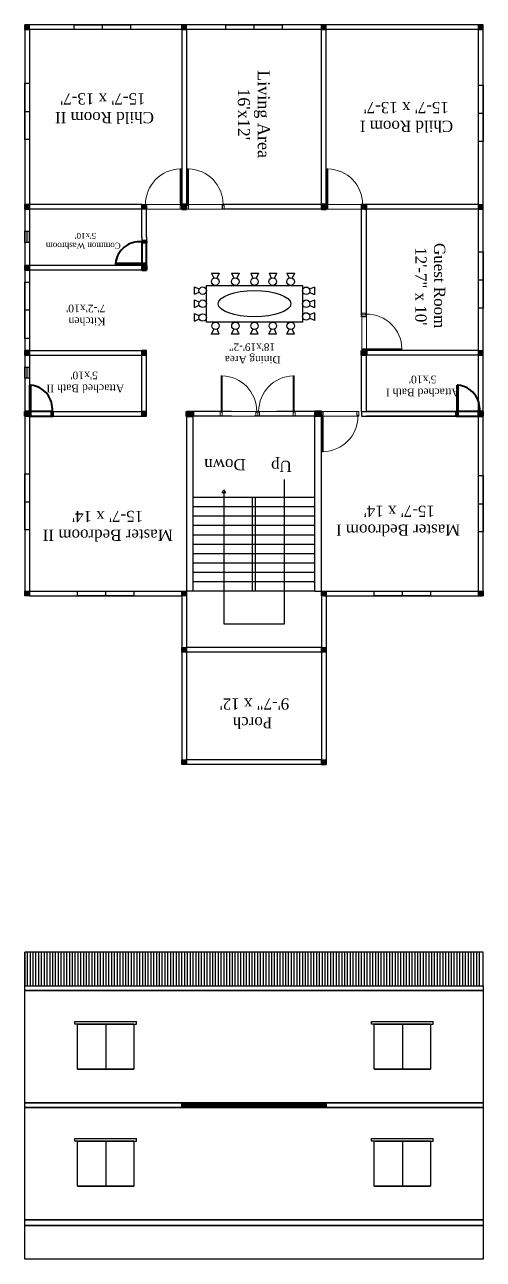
# Model space of a CAD drawing. Header units: inches. Extents: x -79350 to 491628, y -93215 to 155882.
# Drawn here: x 34006 to 34496, y -1808 to -490 of the extents above; entities that cross this region are included whole.
import ezdxf

# ---------------------------------------------------------------- set-up
doc = ezdxf.new("R2010")
doc.units = ezdxf.units.IN
doc.header["$MEASUREMENT"] = 0
doc.layers.get('0').update_dxf_attribs({"lineweight": 30})
for name, color, linetype, lineweight in [('Column', 1, 'Continuous', 30), ('Door window', 250, 'Continuous', 15), ('Letter', 7, 'Continuous', 20)]:
    doc.layers.add(name, color=color, linetype=linetype, lineweight=lineweight)
doc.layers.add('Door', color=7, linetype='Continuous', lineweight=40, true_color=0x763422)
doc.layers.add('Window', color=7, linetype='Continuous', lineweight=30, true_color=0x6b99dd)
for name, color, linetype in [('EL CABLE TRAY', 7, 'Continuous'), ('Furnitures', 30, 'Continuous'), ('Stairs', 7, 'Continuous'), ('Wall', 7, 'Continuous')]:
    doc.layers.add(name, color=color, linetype=linetype)
doc.styles.get("Standard").update_dxf_attribs({"font": 'times.ttf', "height": 12})
pattern_1 = [(225, (39517.92311, -5681.59359), (0.0883883476, -0.0883883476), [])]

# ---------------------------------------------------------------- blocks, each defined once
blk = doc.blocks.new('d1n')
at = {"color": 1}
blk.add_lwpolyline([(-1187.2, 1281.4), (-1192.2, 1281.4), (-1192.2, 1241.4), (-1187.2, 1241.4)], close=True, dxfattribs=at)
at = {"layer": 'Door window', "color": 1}
for points in [[(-1192.2, 1281.4), (-1192.2, 1279.4), (-1188.2, 1279.4), (-1188.2, 1280.4), (-1187.2, 1280.4), (-1187.2, 1281.4), (-1192.2, 1281.4)], [(-1187.2, 1280.4), (-1149.2, 1280.4), (-1149.2, 1279.4), (-1187.2, 1279.4), (-1187.2, 1280.4)], [(-1192.2, 1241.4), (-1192.2, 1243.4), (-1188.2, 1243.4), (-1188.2, 1242.4), (-1187.2, 1242.4), (-1187.2, 1241.4), (-1192.2, 1241.4)]]:
    blk.add_lwpolyline(points, dxfattribs=at)
blk.add_arc((-1187.2, 1280.4), 38, 270, 358.4722, dxfattribs=at)

msp = doc.modelspace()

# ---------------------------------------------------------------- hatches: boundary and pattern name
at = {"layer": 'Column'}
h = msp.add_hatch(dxfattribs=at)
h.set_pattern_fill('ANSI31', color=256, angle=180)
h.set_pattern_definition(pattern_1)
h.paths.add_polyline_path([(34323.5, -1280), (34328.5, -1280), (34328.5, -1275.04), (34323.5, -1275.04)])
h.paths.add_polyline_path([(34179.5, -1275.04), (34174.5, -1275.04), (34174.5, -1280), (34179.5, -1280)])
h.paths.add_polyline_path([(34323.5, -1160), (34328.5, -1160), (34328.5, -1155.04), (34323.5, -1155.04)])
h.paths.add_polyline_path([(34174.5, -1160), (34179.5, -1160), (34179.5, -1155.04), (34174.5, -1155.04)])
h.paths.add_polyline_path([(34323.5, -1100), (34328.5, -1100), (34328.5, -1095.04), (34323.5, -1095.04)])
h.paths.add_polyline_path([(34496.5, -1100), (34496.5, -1095.04), (34491.5, -1095.04), (34491.5, -1100)])
h.paths.add_polyline_path([(34174.5, -1100), (34179.5, -1100), (34179.5, -1095.04), (34174.5, -1095.04)])
h.paths.add_polyline_path([(34006.5, -1100), (34011.5, -1100), (34011.5, -1095.04), (34006.5, -1095.04)])
h.paths.add_polyline_path([(34491.5, -908), (34496.5, -908), (34496.5, -903.04), (34491.5, -903.04)])
h.paths.add_polyline_path([(34316.5, -908), (34323.5, -908), (34323.5, -903), (34316.5, -903)])
h.paths.add_polyline_path([(34136.5, -908), (34136.5, -903), (34131.5, -903), (34131.5, -908)])
h.paths.add_polyline_path([(34179.5, -908.29), (34186.5, -908.29), (34186.5, -903), (34179.5, -903)])
h.paths.add_polyline_path([(34006.5, -908), (34011.5, -908), (34011.5, -903), (34006.5, -903)])
h.paths.add_polyline_path([(34491.5, -687), (34496.5, -687), (34496.5, -682), (34491.5, -682)])
h.paths.add_polyline_path([(34366.5, -687), (34371.5, -687), (34371.5, -682.04), (34366.5, -682.04)])
h.paths.add_polyline_path([(34323.5, -682), (34323.5, -687), (34328.51, -687), (34328.5, -682)])
h.paths.add_polyline_path([(34174.5, -687), (34179.5, -687), (34179.5, -682), (34174.5, -682)])
h.paths.add_polyline_path([(34131.5, -682.04), (34131.5, -687), (34136.5, -687), (34136.5, -682.04)])
h.paths.add_polyline_path([(34136.5, -747), (34131.5, -747), (34131.5, -752), (34136.5, -752)])
h.paths.add_polyline_path([(34131.51, -843), (34136.5, -843), (34136.5, -838), (34131.51, -838)])
h.paths.add_polyline_path([(34006.5, -843), (34011.5, -843), (34011.5, -838), (34006.5, -838)])
h.paths.add_polyline_path([(34006.5, -747), (34006.5, -752), (34011.5, -752), (34011.5, -747)])
h.paths.add_polyline_path([(34011.5, -682), (34006.5, -682), (34006.5, -687), (34011.5, -687)])
h.paths.add_polyline_path([(34496.5, -495), (34496.5, -490), (34491.5, -490), (34491.5, -495)])
h.paths.add_polyline_path([(34323.5, -495), (34328.5, -495), (34328.5, -490), (34323.5, -490)])
h.paths.add_polyline_path([(34179.5, -495), (34179.5, -490), (34174.5, -490), (34174.5, -495)])
h.paths.add_polyline_path([(34006.5, -495), (34011.5, -495), (34011.5, -490), (34006.5, -490)])
h = msp.add_hatch(dxfattribs=at)
h.set_pattern_fill('ANSI31', color=256, angle=180)
h.set_pattern_definition(pattern_1)
h.paths.add_polyline_path([(34491.5, -843), (34496.5, -843), (34496.5, -838), (34491.5, -838)])
h.paths.add_polyline_path([(34371.5, -843), (34371.5, -838), (34366.5, -838), (34366.5, -843)])
at = {"layer": 'EL CABLE TRAY'}
h = msp.add_hatch(dxfattribs=at)
h.set_pattern_fill('GRATE', color=256)
h.paths.add_polyline_path([(34328.5, -1641.5), (34174.5, -1641.5), (34174.5, -1646.5), (34328.5, -1646.5)])

# ---------------------------------------------------------------- linework, layer by layer
for p, q in [((34006.5, -495), (34006.5, -490)), ((34011.5, -490), (34006.5, -490)), ((34006.5, -495), (34006.5, -1095)), ((34491.5, -490), (34011.5, -490)), ((34491.5, -495), (34011.5, -495)), ((34011.5, -495), (34011.5, -1095)), ((34174.5, -495), (34174.5, -682)), ((34179.5, -495), (34179.5, -682)), ((34323.5, -682), (34323.5, -495)), ((34328.5, -682), (34328.5, -495)), ((34491.5, -490), (34496.5, -490)), ((34491.5, -1095), (34491.5, -495)), ((34496.5, -495), (34496.5, -490)), ((34496.5, -1095), (34496.5, -495)), ((34323.5, -682), (34217.49, -682)), ((34491.5, -682), (34366.5, -682)), ((34136.5, -687), (34011.5, -687)), ((34131.5, -717), (34131.5, -687)), ((34136.5, -717), (34136.5, -687)), ((34179.5, -687), (34174.5, -687)), ((34328.51, -687), (34323.5, -687)), ((34491.5, -687), (34366.5, -687)), ((34366.5, -802), (34366.5, -687)), ((34371.5, -802), (34371.5, -687)), ((34131.5, -747), (34011.5, -747)), ((34131.5, -752), (34011.5, -752)), ((34011.5, -838), (34131.5, -838)), ((34011.5, -843), (34131.5, -843)), ((34131.5, -903), (34131.5, -843)), ((34136.5, -903), (34136.5, -838)), ((34366.5, -903), (34366.5, -838)), ((34491.5, -838), (34371.5, -838)), ((34371.5, -903), (34371.5, -838)), ((34491.5, -843), (34371.5, -843)), ((34035.5, -903), (34136.5, -903)), ((34035.5, -903), (34131.5, -903)), ((34035.5, -908), (34136.5, -908)), ((34186.5, -903), (34179.5, -903)), ((34179.5, -908), (34179.5, -1095)), ((34186.5, -951), (34186.5, -903)), ((34316.5, -951), (34316.5, -903)), ((34316.5, -903), (34323.5, -903)), ((34323.5, -908), (34323.62, -908)), ((34323.5, -1095), (34323.5, -908)), ((34366.5, -903), (34468.17, -903)), ((34366.5, -908), (34467.5, -908)), ((34468.17, -903), (34371.5, -903)), ((34467.5, -908), (34371.5, -908)), ((34186.5, -1095), (34186.5, -951)), ((34316.5, -1095), (34316.5, -951)), ((34006.5, -1095), (34006.5, -1100)), ((34011.5, -1100), (34006.5, -1100)), ((34011.5, -1095), (34179.5, -1095)), ((34011.5, -1100), (34174.5, -1100)), ((34174.5, -1100), (34174.5, -1275)), ((34179.5, -1100), (34179.5, -1095)), ((34186.5, -1095), (34179.5, -1095)), ((34179.5, -1100), (34179.5, -1275)), ((34316.5, -1095), (34323.5, -1095)), ((34323.5, -1095), (34491.5, -1095)), ((34323.5, -1100), (34323.5, -1095)), ((34323.5, -1100), (34323.5, -1275)), ((34328.5, -1100), (34491.5, -1100)), ((34328.5, -1100), (34328.5, -1275)), ((34491.5, -1100), (34496.5, -1100)), ((34496.5, -1095), (34496.5, -1100)), ((34323.5, -1155), (34179.5, -1155)), ((34323.5, -1160), (34179.5, -1160)), ((34174.5, -1275), (34174.5, -1280)), ((34323.5, -1275), (34179.5, -1275)), ((34328.5, -1275), (34328.5, -1280)), ((34179.5, -1280), (34174.5, -1280)), ((34323.5, -1280), (34179.5, -1280)), ((34323.5, -1280), (34328.5, -1280))]:
    msp.add_line(p, q)
at = {"color": 30}
for p, q in [((34206.21, -755.4), (34214.35, -755.4)), ((34206.21, -755.4), (34208.51, -760.71)), ((34214.35, -755.4), (34211.82, -760.76)), ((34227.59, -755.4), (34235.73, -755.4)), ((34227.59, -755.4), (34229.89, -760.71)), ((34235.73, -755.4), (34233.2, -760.76)), ((34248.07, -755.4), (34256.2, -755.4)), ((34248.07, -755.4), (34250.36, -760.71)), ((34256.2, -755.4), (34253.67, -760.76)), ((34267.57, -755.4), (34275.71, -755.4)), ((34267.57, -755.4), (34269.87, -760.71)), ((34275.71, -755.4), (34273.18, -760.76)), ((34286.68, -755.4), (34294.81, -755.4)), ((34286.68, -755.4), (34288.97, -760.71)), ((34294.81, -755.4), (34292.28, -760.76)), ((34187.72, -777.93), (34187.72, -769.79)), ((34187.72, -769.79), (34193.07, -772.32)), ((34187.72, -777.93), (34193.02, -775.63)), ((34316.2, -778.43), (34310.84, -775.9)), ((34316.2, -770.29), (34310.9, -772.59)), ((34316.2, -770.29), (34316.2, -778.43)), ((34187.72, -791.89), (34187.72, -783.75)), ((34187.72, -783.75), (34193.07, -786.29)), ((34187.72, -791.89), (34193.02, -789.59)), ((34316.2, -792.24), (34310.84, -789.71)), ((34316.2, -784.11), (34310.9, -786.41)), ((34316.2, -784.11), (34316.2, -792.24)), ((34187.72, -806.57), (34187.72, -798.43)), ((34187.72, -798.43), (34193.07, -800.96)), ((34187.72, -806.57), (34193.02, -804.27)), ((34316.2, -805.8), (34310.84, -803.27)), ((34316.2, -797.67), (34310.9, -799.96)), ((34316.2, -797.67), (34316.2, -805.8)), ((34206.12, -820.6), (34208.65, -815.24)), ((34214.25, -820.6), (34211.95, -815.29)), ((34227.37, -820.6), (34229.9, -815.24)), ((34235.5, -820.6), (34233.21, -815.29)), ((34247.71, -820.6), (34250.24, -815.24)), ((34255.85, -820.6), (34253.55, -815.29)), ((34267.35, -820.6), (34269.88, -815.24)), ((34275.48, -820.6), (34273.19, -815.29)), ((34286.44, -820.55), (34288.97, -815.2)), ((34294.58, -820.55), (34292.28, -815.25)), ((34214.25, -820.6), (34206.12, -820.6)), ((34235.5, -820.6), (34227.37, -820.6)), ((34255.85, -820.6), (34247.71, -820.6)), ((34275.48, -820.6), (34267.35, -820.6)), ((34294.58, -820.55), (34286.44, -820.55))]:
    msp.add_line(p, q, dxfattribs=at)
at = {"color": 200}
for p, q in [((34217.4, -990.03), (34219.4, -986.6)), ((34219.4, -986.6), (34219.4, -986.6)), ((34221.44, -990.03), (34219.4, -986.6)), ((34283.89, -1129.93), (34283.89, -975.76)), ((34316.5, -995), (34186.5, -995)), ((34221.44, -990.03), (34217.4, -990.03)), ((34219.4, -990.03), (34219.4, -1129.93)), ((34250, -1095), (34250, -995)), ((34253, -1095), (34253, -995)), ((34316.5, -1005), (34186.5, -1005)), ((34316.5, -1015), (34186.5, -1015)), ((34316.5, -1025), (34186.5, -1025)), ((34316.5, -1035), (34186.5, -1035)), ((34316.5, -1045), (34186.5, -1045)), ((34316.5, -1055), (34186.5, -1055)), ((34316.5, -1065), (34186.5, -1065)), ((34316.5, -1075), (34186.5, -1075)), ((34316.5, -1085), (34186.5, -1085)), ((34316.5, -1095), (34186.5, -1095)), ((34219.4, -1129.93), (34283.89, -1129.93))]:
    msp.add_line(p, q, dxfattribs=at)
at = {"color": 30}
msp.add_lwpolyline([(34303.2, -807.6), (34200.71, -807.6), (34200.71, -768.4), (34303.2, -768.4)], close=True, dxfattribs=at)
for centre in [(34210.1, -764.39), (34231.48, -764.39), (34251.96, -764.39), (34271.46, -764.39), (34290.57, -764.39), (34196.7, -774.04), (34307.21, -774.18), (34196.7, -788), (34307.21, -788), (34196.7, -802.68), (34307.21, -801.56), (34210.36, -811.61), (34231.61, -811.61), (34251.96, -811.61), (34271.59, -811.61), (34290.69, -811.57)]:
    msp.add_circle(centre, 4.01, dxfattribs=at)
at = {"layer": 'Column'}
for p, q in [((34006.5, -495), (34006.5, -490)), ((34011.5, -490), (34006.5, -490)), ((34006.5, -495), (34011.5, -495)), ((34011.5, -495), (34011.5, -490)), ((34174.5, -495), (34174.5, -490)), ((34179.5, -490), (34174.5, -490)), ((34174.5, -495), (34179.5, -495)), ((34179.5, -495), (34179.5, -490)), ((34323.5, -495), (34323.5, -490)), ((34328.5, -490), (34323.5, -490)), ((34323.5, -495), (34328.5, -495)), ((34328.5, -495), (34328.5, -490)), ((34491.5, -495), (34491.5, -490)), ((34496.5, -490), (34491.5, -490)), ((34491.5, -495), (34496.5, -495)), ((34496.5, -495), (34496.5, -490)), ((34006.5, -687), (34006.5, -682)), ((34011.5, -682), (34006.5, -682)), ((34011.5, -687), (34011.5, -682)), ((34131.5, -687), (34131.5, -682.04)), ((34131.5, -682.04), (34136.5, -682.04)), ((34136.5, -682.04), (34136.5, -687)), ((34174.5, -687), (34174.5, -682)), ((34174.5, -682), (34179.5, -682)), ((34179.5, -687), (34179.5, -682)), ((34323.5, -687), (34323.5, -682)), ((34323.5, -682), (34328.5, -682)), ((34328.5, -682), (34328.51, -687)), ((34366.5, -687), (34366.5, -682.04)), ((34366.5, -682.04), (34371.5, -682.04)), ((34371.5, -682.04), (34371.5, -687)), ((34491.5, -682), (34496.5, -682)), ((34491.5, -687), (34491.5, -682)), ((34496.5, -687), (34496.5, -682)), ((34006.5, -687), (34011.5, -687)), ((34136.5, -687), (34131.5, -687)), ((34179.5, -687), (34174.5, -687)), ((34328.51, -687), (34323.5, -687)), ((34371.5, -687), (34366.5, -687)), ((34491.5, -687), (34496.5, -687)), ((34006.5, -752), (34006.5, -747)), ((34011.5, -747), (34006.5, -747)), ((34011.5, -752), (34011.5, -747)), ((34131.5, -752), (34131.5, -747)), ((34131.5, -747), (34136.5, -747)), ((34136.5, -747), (34136.5, -752)), ((34006.5, -752), (34011.5, -752)), ((34136.5, -752), (34131.5, -752)), ((34006.5, -843), (34006.5, -838)), ((34011.5, -838), (34006.5, -838)), ((34006.5, -843), (34011.5, -843)), ((34011.5, -843), (34011.5, -838)), ((34131.5, -838), (34131.5, -837.95)), ((34131.51, -843), (34131.51, -838)), ((34136.51, -838), (34131.51, -838)), ((34131.51, -843), (34136.51, -843)), ((34136.51, -843), (34136.51, -838)), ((34366.5, -843), (34366.5, -838)), ((34366.5, -838), (34371.5, -838)), ((34371.5, -843), (34366.5, -843)), ((34371.5, -838), (34371.5, -843)), ((34491.5, -843), (34491.5, -838)), ((34491.5, -838), (34496.5, -838)), ((34491.5, -843), (34496.5, -843)), ((34496.5, -843), (34496.5, -838)), ((34006.5, -908), (34006.5, -903)), ((34006.5, -903), (34011.5, -903)), ((34011.5, -908), (34006.5, -908)), ((34011.5, -903), (34011.5, -908)), ((34131.5, -908), (34131.5, -903)), ((34136.5, -903), (34131.5, -903)), ((34131.5, -908), (34136.5, -908)), ((34136.5, -908), (34136.5, -903)), ((34179.5, -908.29), (34179.5, -903)), ((34179.5, -903), (34186.5, -903)), ((34186.5, -908.29), (34179.5, -908.29)), ((34186.5, -903), (34186.5, -908.29)), ((34316.5, -908), (34316.5, -903)), ((34316.5, -903), (34323.5, -903)), ((34323.5, -908), (34316.5, -908)), ((34323.5, -903), (34323.5, -908)), ((34491.5, -908), (34491.5, -903.04)), ((34491.5, -903.04), (34496.5, -903.04)), ((34496.5, -908), (34491.5, -908)), ((34496.5, -903.04), (34496.5, -908)), ((34006.5, -1100), (34006.5, -1095.04)), ((34006.5, -1095.04), (34011.5, -1095.04)), ((34011.5, -1100), (34006.5, -1100)), ((34011.5, -1095.04), (34011.5, -1100)), ((34174.5, -1100), (34174.5, -1095.04)), ((34174.5, -1095.04), (34179.5, -1095.04)), ((34179.5, -1100), (34174.5, -1100)), ((34179.5, -1095.04), (34179.5, -1100)), ((34323.5, -1100), (34323.5, -1095.04)), ((34323.5, -1095.04), (34328.5, -1095.04)), ((34328.5, -1100), (34323.5, -1100)), ((34328.5, -1095.04), (34328.5, -1100)), ((34491.5, -1100), (34491.5, -1095.04)), ((34491.5, -1095.04), (34496.5, -1095.04)), ((34496.5, -1100), (34491.5, -1100)), ((34496.5, -1095.04), (34496.5, -1100)), ((34174.5, -1160), (34174.5, -1155.04)), ((34174.5, -1155.04), (34179.5, -1155.04)), ((34179.5, -1160), (34174.5, -1160)), ((34179.5, -1155.04), (34179.5, -1160)), ((34323.5, -1160), (34323.5, -1155.04)), ((34323.5, -1155.04), (34328.5, -1155.04)), ((34328.5, -1160), (34323.5, -1160)), ((34328.5, -1155.04), (34328.5, -1160)), ((34174.5, -1280), (34174.5, -1275.04)), ((34174.5, -1275.04), (34179.5, -1275.04)), ((34179.5, -1275.04), (34179.5, -1280)), ((34323.5, -1280), (34323.5, -1275.04)), ((34323.5, -1275.04), (34328.5, -1275.04)), ((34328.5, -1275.04), (34328.5, -1280)), ((34179.5, -1280), (34174.5, -1280)), ((34328.5, -1280), (34323.5, -1280))]:
    msp.add_line(p, q, dxfattribs=at)
at = {"layer": 'Door'}
for p, q in [((34174.5, -682), (34174.5, -687)), ((34179.5, -682), (34174.5, -682)), ((34179.5, -687), (34179.5, -682)), ((34328.5, -682), (34323.5, -682)), ((34323.5, -682), (34323.5, -687)), ((34328.5, -682), (34328.51, -687)), ((34174.5, -687), (34179.5, -687)), ((34323.5, -687), (34328.51, -687)), ((34328.51, -687), (34328.51, -687)), ((34136.5, -721), (34131.5, -721)), ((34131.5, -722), (34131.5, -721)), ((34136.5, -721), (34131.5, -721)), ((34131.5, -721), (34131.5, -745)), ((34132.5, -722), (34131.5, -722)), ((34132.5, -723), (34132.5, -722)), ((34136.5, -723), (34132.5, -723)), ((34136.5, -721), (34136.5, -723)), ((34136.5, -745), (34136.5, -721)), ((34131.5, -745), (34103.5, -745)), ((34103.5, -745), (34103.5, -746)), ((34131.5, -746), (34103.5, -746)), ((34131.5, -746), (34131.5, -745)), ((34132.5, -746), (34131.5, -746)), ((34131.5, -746), (34131.5, -747)), ((34131.5, -747), (34131.5, -752)), ((34131.5, -747), (34136.5, -747)), ((34136.5, -747), (34131.5, -747)), ((34136.5, -745), (34132.5, -745)), ((34132.5, -745), (34132.5, -746)), ((34136.5, -747), (34136.5, -745)), ((34136.5, -747), (34136.5, -752)), ((34131.5, -752), (34136.5, -752)), ((34366.5, -838), (34366.5, -843)), ((34371.5, -838), (34366.5, -838)), ((34366.5, -843), (34366.5, -838.23)), ((34371.5, -843), (34366.5, -843)), ((34371.5, -838), (34371.5, -843)), ((34011.92, -903), (34011.92, -875)), ((34012.92, -875), (34011.92, -875)), ((34012.92, -903), (34012.92, -875)), ((34468.5, -903), (34468.5, -875)), ((34469.5, -875), (34468.5, -875)), ((34469.5, -903), (34469.5, -875)), ((34011.5, -903), (34006.5, -903)), ((34006.5, -908), (34006.5, -903)), ((34011.5, -908), (34006.5, -908)), ((34010.92, -908), (34010.92, -903)), ((34011.92, -903), (34010.92, -903)), ((34010.92, -908), (34012.92, -908)), ((34011.5, -903), (34011.5, -908)), ((34011.92, -904), (34011.92, -903)), ((34011.92, -903), (34012.92, -903)), ((34012.92, -904), (34011.92, -904)), ((34036.92, -903), (34012.92, -903)), ((34012.92, -908), (34012.92, -904)), ((34012.92, -908), (34036.92, -908)), ((34034.92, -908), (34034.92, -904)), ((34034.92, -904), (34035.92, -904)), ((34036.92, -908), (34034.92, -908)), ((34035.92, -904), (34035.92, -903)), ((34035.92, -903), (34036.92, -903)), ((34036.92, -908), (34036.92, -903)), ((34036.92, -908), (34036.92, -903)), ((34179.5, -908), (34179.5, -903)), ((34179.5, -903), (34186.5, -903)), ((34179.5, -908), (34179.5, -908.29)), ((34186.5, -908.29), (34179.5, -908.29)), ((34186.5, -903), (34186.5, -908.29)), ((34323.5, -903), (34316.5, -903)), ((34316.5, -903), (34316.5, -908)), ((34323.5, -908), (34316.5, -908)), ((34323.5, -908), (34323.5, -903)), ((34467.5, -908), (34467.5, -903)), ((34468.5, -903), (34467.5, -903)), ((34467.5, -905.5), (34467.5, -905.5)), ((34467.5, -908), (34469.5, -908)), ((34468.5, -904), (34468.5, -903)), ((34468.5, -903), (34469.5, -903)), ((34469.5, -904), (34468.5, -904)), ((34493.5, -903), (34469.5, -903)), ((34469.5, -908), (34469.5, -904)), ((34469.5, -908), (34493.5, -908)), ((34491.5, -903), (34491.5, -908)), ((34491.5, -903.04), (34491.5, -905.5)), ((34496.5, -903.04), (34491.5, -903.04)), ((34491.5, -908), (34491.5, -904)), ((34491.5, -904), (34492.5, -904)), ((34491.5, -908), (34496.5, -908)), ((34493.5, -908), (34491.5, -908)), ((34492.5, -904), (34492.5, -903)), ((34492.5, -903), (34493.5, -903)), ((34493.5, -908), (34493.5, -903)), ((34493.5, -908), (34493.5, -903)), ((34496.5, -908), (34496.5, -903.04))]:
    msp.add_line(p, q, dxfattribs=at)
for centre, radius, start, end in [((34327.23, -685.39), 39.41, 4.88382, 4.93654), ((34128.83, -747.29), 25.43, 83.96661, 174.83471), ((34128.83, -747.29), 25.43, 72.43884, 72.77277), ((34010.63, -900.33), 25.43, 353.96661, 84.83471), ((34467.21, -900.33), 25.43, 353.96661, 84.83471), ((34010.63, -900.33), 25.43, 342.43884, 342.77277), ((34467.21, -900.33), 25.43, 342.43884, 342.77277)]:
    msp.add_arc(centre, radius, start, end, dxfattribs=at)
at = {"layer": 'Furnitures'}
msp.add_ellipse((34251.96, -788), major_axis=(-38.81, 0), ratio=0.3605472, dxfattribs=at)
at = {"layer": 'Wall'}
for p, q in [((34131.5, -682.04), (34011.5, -682.04)), ((34217.5, -682.04), (34217.5, -687)), ((34323.5, -687), (34217.5, -687)), ((34131.5, -717), (34131.5, -721)), ((34136.5, -717), (34136.5, -721)), ((34371.5, -802), (34366.5, -802)), ((34035.5, -908), (34035.5, -903)), ((34227.5, -903), (34186.5, -903)), ((34227.5, -908), (34186.5, -908)), ((34316.5, -908), (34251.5, -908)), ((34316.5, -903), (34275.5, -903)), ((34366.5, -903), (34366.5, -908))]:
    msp.add_line(p, q, dxfattribs=at)
at = {"layer": 'Wall', "color": 7, "true_color": 0xffffff}
for p, q in [((34496.5, -1480.5), (34006.5, -1480.5)), ((34006.5, -1480.5), (34006.5, -1516.5)), ((34496.5, -1516.5), (34496.5, -1480.5)), ((34060, -1557.5), (34060, -1554.5)), ((34060, -1554.5), (34126, -1554.5)), ((34126, -1557.5), (34126, -1554.5)), ((34377, -1557.5), (34377, -1554.5)), ((34377, -1554.5), (34443, -1554.5)), ((34443, -1557.5), (34443, -1554.5)), ((34063, -1557.5), (34060, -1557.5)), ((34093, -1557.5), (34093, -1605.5)), ((34123, -1557.5), (34126, -1557.5)), ((34380, -1557.5), (34377, -1557.5)), ((34410, -1557.5), (34410, -1605.5)), ((34440, -1557.5), (34443, -1557.5)), ((34060, -1682.5), (34060, -1679.5)), ((34060, -1679.5), (34126, -1679.5)), ((34063, -1682.5), (34060, -1682.5)), ((34093, -1682.5), (34093, -1730.5)), ((34123, -1682.5), (34126, -1682.5)), ((34126, -1682.5), (34126, -1679.5)), ((34377, -1682.5), (34377, -1679.5)), ((34377, -1679.5), (34443, -1679.5)), ((34380, -1682.5), (34377, -1682.5)), ((34410, -1682.5), (34410, -1730.5)), ((34440, -1682.5), (34443, -1682.5)), ((34443, -1682.5), (34443, -1679.5))]:
    msp.add_line(p, q, dxfattribs=at)
at = {"layer": 'Wall', "color": 7}
for p, q in [((34006.5, -1516.5), (34006.5, -1480.5)), ((34009.5, -1516.5), (34009.5, -1480.5)), ((34012.5, -1516.5), (34012.5, -1480.5)), ((34015.5, -1516.5), (34015.5, -1480.5)), ((34018.5, -1516.5), (34018.5, -1480.5)), ((34021.5, -1516.5), (34021.5, -1480.5)), ((34024.5, -1516.5), (34024.5, -1480.5)), ((34027.5, -1516.5), (34027.5, -1480.5)), ((34027.5, -1516.5), (34027.5, -1480.5)), ((34030.5, -1516.5), (34030.5, -1480.5)), ((34033.5, -1516.5), (34033.5, -1480.5)), ((34036.5, -1516.5), (34036.5, -1480.5)), ((34039.5, -1516.5), (34039.5, -1480.5)), ((34042.5, -1516.5), (34042.5, -1480.5)), ((34045.5, -1516.5), (34045.5, -1480.5)), ((34048.5, -1516.5), (34048.5, -1480.5)), ((34048.5, -1516.5), (34048.5, -1480.5)), ((34051.5, -1516.5), (34051.5, -1480.5)), ((34054.5, -1516.5), (34054.5, -1480.5)), ((34057.5, -1516.5), (34057.5, -1480.5)), ((34060.5, -1516.5), (34060.5, -1480.5)), ((34063.5, -1516.5), (34063.5, -1480.5)), ((34066.5, -1516.5), (34066.5, -1480.5)), ((34069.5, -1516.5), (34069.5, -1480.5)), ((34069.5, -1516.5), (34069.5, -1480.5)), ((34072.5, -1516.5), (34072.5, -1480.5)), ((34075.5, -1516.5), (34075.5, -1480.5)), ((34078.5, -1516.5), (34078.5, -1480.5)), ((34081.5, -1516.5), (34081.5, -1480.5)), ((34084.5, -1516.5), (34084.5, -1480.5)), ((34087.5, -1516.5), (34087.5, -1480.5)), ((34090.5, -1516.5), (34090.5, -1480.5)), ((34090.5, -1516.5), (34090.5, -1480.5)), ((34093.5, -1516.5), (34093.5, -1480.5)), ((34096.5, -1516.5), (34096.5, -1480.5)), ((34099.5, -1516.5), (34099.5, -1480.5)), ((34102.5, -1516.5), (34102.5, -1480.5)), ((34105.5, -1516.5), (34105.5, -1480.5)), ((34108.5, -1516.5), (34108.5, -1480.5)), ((34111.5, -1516.5), (34111.5, -1480.5)), ((34111.5, -1516.5), (34111.5, -1480.5)), ((34114.5, -1516.5), (34114.5, -1480.5)), ((34117.5, -1516.5), (34117.5, -1480.5)), ((34120.5, -1516.5), (34120.5, -1480.5)), ((34123.5, -1516.5), (34123.5, -1480.5)), ((34126.5, -1516.5), (34126.5, -1480.5)), ((34129.5, -1516.5), (34129.5, -1480.5)), ((34132.5, -1516.5), (34132.5, -1480.5)), ((34132.5, -1516.5), (34132.5, -1480.5)), ((34135.5, -1516.5), (34135.5, -1480.5)), ((34138.5, -1516.5), (34138.5, -1480.5)), ((34141.5, -1516.5), (34141.5, -1480.5)), ((34144.5, -1516.5), (34144.5, -1480.5)), ((34147.5, -1516.5), (34147.5, -1480.5)), ((34150.5, -1516.5), (34150.5, -1480.5)), ((34153.5, -1516.5), (34153.5, -1480.5)), ((34153.5, -1516.5), (34153.5, -1480.5)), ((34156.5, -1516.5), (34156.5, -1480.5)), ((34159.5, -1516.5), (34159.5, -1480.5)), ((34162.5, -1516.5), (34162.5, -1480.5)), ((34165.5, -1516.5), (34165.5, -1480.5)), ((34168.5, -1516.5), (34168.5, -1480.5)), ((34171.5, -1516.5), (34171.5, -1480.5)), ((34174.5, -1516.5), (34174.5, -1480.5)), ((34174.5, -1516.5), (34174.5, -1480.5)), ((34177.5, -1516.5), (34177.5, -1480.5)), ((34180.5, -1516.5), (34180.5, -1480.5)), ((34183.5, -1516.5), (34183.5, -1480.5)), ((34186.5, -1516.5), (34186.5, -1480.5)), ((34189.5, -1516.5), (34189.5, -1480.5)), ((34192.5, -1516.5), (34192.5, -1480.5)), ((34195.5, -1516.5), (34195.5, -1480.5)), ((34195.5, -1516.5), (34195.5, -1480.5)), ((34198.5, -1516.5), (34198.5, -1480.5)), ((34201.5, -1516.5), (34201.5, -1480.5)), ((34204.5, -1516.5), (34204.5, -1480.5)), ((34207.5, -1516.5), (34207.5, -1480.5)), ((34210.5, -1516.5), (34210.5, -1480.5)), ((34213.5, -1516.5), (34213.5, -1480.5)), ((34216.5, -1516.5), (34216.5, -1480.5)), ((34216.5, -1516.5), (34216.5, -1480.5)), ((34219.5, -1516.5), (34219.5, -1480.5)), ((34222.5, -1516.5), (34222.5, -1480.5)), ((34225.5, -1516.5), (34225.5, -1480.5)), ((34228.5, -1516.5), (34228.5, -1480.5)), ((34231.5, -1516.5), (34231.5, -1480.5)), ((34234.5, -1516.5), (34234.5, -1480.5)), ((34237.5, -1516.5), (34237.5, -1480.5)), ((34237.5, -1516.5), (34237.5, -1480.5)), ((34240.5, -1516.5), (34240.5, -1480.5)), ((34243.5, -1516.5), (34243.5, -1480.5)), ((34246.5, -1516.5), (34246.5, -1480.5)), ((34249.5, -1516.5), (34249.5, -1480.5)), ((34252.5, -1516.5), (34252.5, -1480.5)), ((34255.5, -1516.5), (34255.5, -1480.5)), ((34258.5, -1516.5), (34258.5, -1480.5)), ((34258.5, -1516.5), (34258.5, -1480.5)), ((34261.5, -1516.5), (34261.5, -1480.5)), ((34264.5, -1516.5), (34264.5, -1480.5)), ((34267.5, -1516.5), (34267.5, -1480.5)), ((34270.5, -1516.5), (34270.5, -1480.5)), ((34273.5, -1516.5), (34273.5, -1480.5)), ((34276.5, -1516.5), (34276.5, -1480.5)), ((34279.5, -1516.5), (34279.5, -1480.5)), ((34279.5, -1516.5), (34279.5, -1480.5)), ((34282.5, -1516.5), (34282.5, -1480.5)), ((34285.5, -1516.5), (34285.5, -1480.5)), ((34288.5, -1516.5), (34288.5, -1480.5)), ((34291.5, -1516.5), (34291.5, -1480.5)), ((34294.5, -1516.5), (34294.5, -1480.5)), ((34297.5, -1516.5), (34297.5, -1480.5)), ((34300.5, -1516.5), (34300.5, -1480.5)), ((34300.5, -1516.5), (34300.5, -1480.5)), ((34303.5, -1516.5), (34303.5, -1480.5)), ((34306.5, -1516.5), (34306.5, -1480.5)), ((34309.5, -1516.5), (34309.5, -1480.5)), ((34312.5, -1516.5), (34312.5, -1480.5)), ((34315.5, -1516.5), (34315.5, -1480.5)), ((34318.5, -1516.5), (34318.5, -1480.5)), ((34321.5, -1516.5), (34321.5, -1480.5)), ((34321.5, -1516.5), (34321.5, -1480.5)), ((34324.5, -1516.5), (34324.5, -1480.5)), ((34327.5, -1516.5), (34327.5, -1480.5)), ((34330.5, -1516.5), (34330.5, -1480.5)), ((34333.5, -1516.5), (34333.5, -1480.5)), ((34336.5, -1516.5), (34336.5, -1480.5)), ((34339.5, -1516.5), (34339.5, -1480.5)), ((34342.5, -1516.5), (34342.5, -1480.5)), ((34342.5, -1516.5), (34342.5, -1480.5)), ((34345.5, -1516.5), (34345.5, -1480.5)), ((34348.5, -1516.5), (34348.5, -1480.5)), ((34351.5, -1516.5), (34351.5, -1480.5)), ((34354.5, -1516.5), (34354.5, -1480.5)), ((34357.5, -1516.5), (34357.5, -1480.5)), ((34360.5, -1516.5), (34360.5, -1480.5)), ((34363.5, -1516.5), (34363.5, -1480.5)), ((34363.5, -1516.5), (34363.5, -1480.5)), ((34366.5, -1516.5), (34366.5, -1480.5)), ((34369.5, -1516.5), (34369.5, -1480.5)), ((34372.5, -1516.5), (34372.5, -1480.5)), ((34375.5, -1516.5), (34375.5, -1480.5)), ((34378.5, -1516.5), (34378.5, -1480.5)), ((34381.5, -1516.5), (34381.5, -1480.5)), ((34384.5, -1516.5), (34384.5, -1480.5)), ((34384.5, -1516.5), (34384.5, -1480.5)), ((34387.5, -1516.5), (34387.5, -1480.5)), ((34390.5, -1516.5), (34390.5, -1480.5)), ((34393.5, -1516.5), (34393.5, -1480.5)), ((34396.5, -1516.5), (34396.5, -1480.5)), ((34399.5, -1516.5), (34399.5, -1480.5)), ((34402.5, -1516.5), (34402.5, -1480.5)), ((34405.5, -1516.5), (34405.5, -1480.5)), ((34405.5, -1516.5), (34405.5, -1480.5)), ((34408.5, -1516.5), (34408.5, -1480.5)), ((34411.5, -1516.5), (34411.5, -1480.5)), ((34414.5, -1516.5), (34414.5, -1480.5)), ((34417.5, -1516.5), (34417.5, -1480.5)), ((34420.5, -1516.5), (34420.5, -1480.5)), ((34423.5, -1516.5), (34423.5, -1480.5)), ((34426.5, -1516.5), (34426.5, -1480.5)), ((34426.5, -1516.5), (34426.5, -1480.5)), ((34429.5, -1516.5), (34429.5, -1480.5)), ((34432.5, -1516.5), (34432.5, -1480.5)), ((34435.5, -1516.5), (34435.5, -1480.5)), ((34438.5, -1516.5), (34438.5, -1480.5)), ((34441.5, -1516.5), (34441.5, -1480.5)), ((34444.5, -1516.5), (34444.5, -1480.5)), ((34447.5, -1516.5), (34447.5, -1480.5)), ((34447.5, -1516.5), (34447.5, -1480.5)), ((34450.5, -1516.5), (34450.5, -1480.5)), ((34453.5, -1516.5), (34453.5, -1480.5)), ((34456.5, -1516.5), (34456.5, -1480.5)), ((34459.5, -1516.5), (34459.5, -1480.5)), ((34462.5, -1516.5), (34462.5, -1480.5)), ((34465.5, -1516.5), (34465.5, -1480.5)), ((34468.5, -1516.5), (34468.5, -1480.5)), ((34468.5, -1516.5), (34468.5, -1480.5)), ((34471.5, -1516.5), (34471.5, -1480.5)), ((34474.5, -1516.5), (34474.5, -1480.5)), ((34477.5, -1516.5), (34477.5, -1480.5)), ((34480.5, -1516.5), (34480.5, -1480.5)), ((34483.5, -1516.5), (34483.5, -1480.5)), ((34486.5, -1516.5), (34486.5, -1480.5)), ((34489.5, -1516.5), (34489.5, -1480.5)), ((34489.5, -1516.5), (34489.5, -1480.5)), ((34492.5, -1516.5), (34492.5, -1480.5))]:
    msp.add_line(p, q, dxfattribs=at)
for points in [[(34006.5, -1516.5), (34496.5, -1516.5), (34496.5, -1521.5), (34006.5, -1521.5)], [(34063, -1557.5), (34123, -1557.5), (34123, -1605.5), (34063, -1605.5)], [(34380, -1557.5), (34440, -1557.5), (34440, -1605.5), (34380, -1605.5)], [(34006.5, -1641.5), (34496.5, -1641.5), (34496.5, -1646.5), (34006.5, -1646.5)], [(34063, -1682.5), (34123, -1682.5), (34123, -1730.5), (34063, -1730.5)], [(34380, -1682.5), (34440, -1682.5), (34440, -1730.5), (34380, -1730.5)], [(34006.5, -1766.5), (34496.5, -1766.5), (34496.5, -1772.5), (34006.5, -1772.5)], [(34006.5, -1772.5), (34496.5, -1772.5), (34496.5, -1808.5), (34006.5, -1808.5)]]:
    msp.add_lwpolyline(points, close=True, dxfattribs=at)
for points in [[(34006.5, -1557.5), (34006.5, -1521.5), (34496.5, -1521.5), (34496.5, -1557.5)], [(34006.5, -1605.5), (34006.5, -1557.5)], [(34123, -1557.5), (34063, -1557.5)], [(34063, -1557.5), (34123, -1557.5)], [(34440, -1557.5), (34380, -1557.5)], [(34380, -1557.5), (34440, -1557.5)], [(34496.5, -1557.5), (34496.5, -1605.5)], [(34496.5, -1605.5), (34496.5, -1641.5), (34006.5, -1641.5), (34006.5, -1605.5)], [(34123, -1605.5), (34063, -1605.5)], [(34063, -1605.5), (34123, -1605.5)], [(34440, -1605.5), (34380, -1605.5)], [(34380, -1605.5), (34440, -1605.5)], [(34006.5, -1682.5), (34006.5, -1646.5), (34496.5, -1646.5), (34496.5, -1682.5)], [(34006.5, -1730.5), (34006.5, -1682.5)], [(34063, -1682.5), (34123, -1682.5)], [(34123, -1682.5), (34063, -1682.5)], [(34380, -1682.5), (34440, -1682.5)], [(34440, -1682.5), (34380, -1682.5)], [(34496.5, -1682.5), (34496.5, -1730.5)], [(34496.5, -1730.5), (34496.5, -1766.5), (34006.5, -1766.5), (34006.5, -1730.5)], [(34063, -1730.5), (34123, -1730.5)], [(34123, -1730.5), (34063, -1730.5)], [(34380, -1730.5), (34440, -1730.5)], [(34440, -1730.5), (34380, -1730.5)]]:
    msp.add_lwpolyline(points, dxfattribs=at)
at = {"layer": 'Wall', "color": 7, "true_color": 0xffffff}
msp.add_lwpolyline([(34174.5, -1641.5), (34328.5, -1641.5), (34328.5, -1646.5), (34174.5, -1646.5)], close=True, dxfattribs=at)
at = {"layer": 'Window'}
for p, q in [((34059.42, -495), (34059.42, -490)), ((34059.42, -490), (34119.42, -490)), ((34119.42, -495), (34059.42, -495)), ((34089.42, -495), (34089.42, -490)), ((34119.42, -490), (34119.42, -495)), ((34221.5, -495), (34221.5, -490)), ((34221.5, -490), (34281.5, -490)), ((34281.5, -495), (34221.5, -495)), ((34251.5, -495), (34251.5, -490)), ((34281.5, -490), (34281.5, -495)), ((34006.5, -612.59), (34006.5, -552.59)), ((34006.5, -552.59), (34011.5, -552.59)), ((34011.5, -552.59), (34011.5, -612.59)), ((34491.5, -614.59), (34491.5, -554.59)), ((34491.5, -554.59), (34496.5, -554.59)), ((34496.5, -554.59), (34496.5, -614.59)), ((34006.5, -582.59), (34011.5, -582.59)), ((34491.5, -584.59), (34496.5, -584.59)), ((34011.5, -612.59), (34006.5, -612.59)), ((34496.5, -614.59), (34491.5, -614.59)), ((34006.5, -722.59), (34006.5, -710.59)), ((34006.5, -710.59), (34011.5, -710.59)), ((34006.5, -722.59), (34006.5, -710.59)), ((34006.5, -722.59), (34006.5, -710.59)), ((34006.5, -722.59), (34006.5, -710.59)), ((34009, -722.59), (34009, -710.59)), ((34011.5, -710.59), (34011.5, -722.59)), ((34011.5, -722.59), (34011.5, -710.59)), ((34011.5, -722.59), (34006.5, -722.59)), ((34491.5, -792.59), (34491.5, -732.59)), ((34491.5, -732.59), (34496.5, -732.59)), ((34496.5, -732.59), (34496.5, -792.59)), ((34491.5, -762.59), (34496.5, -762.59)), ((34006.5, -825), (34006.5, -765)), ((34006.5, -765), (34006.5, -770)), ((34006.5, -765), (34011.5, -765)), ((34011.5, -765), (34011.5, -825)), ((34011.5, -795), (34006.5, -795)), ((34496.5, -792.59), (34491.5, -792.59)), ((34011.5, -825), (34006.5, -825)), ((34006.42, -867.59), (34006.42, -855.59)), ((34006.42, -855.59), (34011.42, -855.59)), ((34006.42, -867.59), (34006.42, -855.59)), ((34006.42, -867.59), (34006.42, -855.59)), ((34006.42, -867.59), (34006.42, -855.59)), ((34008.92, -867.59), (34008.92, -855.59)), ((34011.42, -855.59), (34011.42, -867.59)), ((34011.42, -867.59), (34011.42, -855.59)), ((34011.42, -867.59), (34006.42, -867.59)), ((34006.42, -1029.59), (34006.42, -969.59)), ((34006.42, -969.59), (34011.42, -969.59)), ((34011.42, -969.59), (34011.42, -1029.59)), ((34491.5, -1031.59), (34491.5, -971.59)), ((34491.5, -971.59), (34496.5, -971.59)), ((34496.5, -971.59), (34496.5, -1031.59)), ((34006.42, -999.59), (34011.42, -999.59)), ((34491.5, -1001.59), (34496.5, -1001.59)), ((34011.42, -1029.59), (34006.42, -1029.59)), ((34496.5, -1031.59), (34491.5, -1031.59)), ((34063, -1100), (34063, -1095)), ((34063, -1095), (34123, -1095)), ((34123, -1100), (34063, -1100)), ((34093, -1100), (34093, -1095)), ((34123, -1095), (34123, -1100)), ((34380, -1100), (34380, -1095)), ((34380, -1095), (34440, -1095)), ((34440, -1100), (34380, -1100)), ((34410, -1100), (34410, -1095)), ((34440, -1095), (34440, -1100))]:
    msp.add_line(p, q, dxfattribs=at)

# ---------------------------------------------------------------- block references
at = {"layer": 'Door window', "xscale": -1}
for p, rotation in [((32893.11, 505.24), 270), ((35558.74, 443.39), 180), ((33014.04, 284.24), 270), ((35604.89, -2095.24), 90)]:
    msp.add_blockref('d1n', p, dxfattribs=dict(at, rotation=rotation))
at = {"layer": 'Door window'}
for p, rotation in [((35460.89, 505.24), 89.99999999999999), ((35609.9, 505.24), 90.00000000001302), ((35496.81, 284.24), 89.99999999999999)]:
    msp.add_blockref('d1n', p, dxfattribs=dict(at, rotation=rotation))

# ---------------------------------------------------------------- texts
at = {"layer": 'Letter', "attachment_point": 1}
for s, width, gutter_width, heights, insert, char_height, rotation in [("Living Area ^J    16'x12'", 153.1953, 63.96, [50.75], (34268.35, -538.59), 12.7924, 270), ("Child Room II^J  15-7' x 13-7'", 143.7063, 60, [47.61], (34144.55, -595.27), 12, 180), ("Child Room I^J 15-7' x 13-7'", 143.7063, 60, [47.61], (34464.25, -604.62), 12, 180), ("Common Washroom^J           5'x10'", 93.1404, 31.73, [17.19], (34109.11, -729.29), 6.3452, 180), ('Guest Room^J 12\'-7" x 10\'', 159.6277, 60, [0], (34455.84, -723.14), 12, 270), ("       Kitchen^J       7'-2'x10'", 97.678, 41.31, [0], (34114.61, -810.98), 8.2616, 180), ('Dining Area ^J  18\'x19\'-2"', 95.1702, 39.74, [31.53], (34279.92, -851.65), 7.9471, 180), ("Attached Bath II^J         5'x10'", 97.678, 41.31, [0], (34112.77, -882.53), 8.2616, 180), ("Attached Bath I^J        5'x10'", 97.678, 41.31, [0], (34471.34, -886.89), 8.2616, 180), ("Master Bedroom II^J       15-7' x 14'", 143.7063, 60, [47.61], (34164.71, -1041.22), 12, 180), ("Master Bedroom I^J      15-7' x 14'", 143.7063, 60, [47.61], (34471.88, -1035.79), 12, 180), ('    Porch^J9\'-7" x 12\'', 87.6736, 60, [0], (34289.09, -1241.55), 12, 180)]:
    msp.add_mtext_dynamic_manual_height_columns(s, width=width, gutter_width=gutter_width, heights=heights, dxfattribs=dict(at, insert=insert, char_height=char_height, rotation=rotation))
at = {"layer": 'Stairs', "char_height": 12, "attachment_point": 1, "rotation": 180}
for s, width, insert in [('Down', 86.0171, (34242.62, -965.9)), ('Up', 69.7229, (34291.86, -967.68))]:
    msp.add_mtext_dynamic_manual_height_columns(s, width=width, gutter_width=60, heights=[0], dxfattribs=dict(at, insert=insert))

doc.saveas('drawing.dxf')
